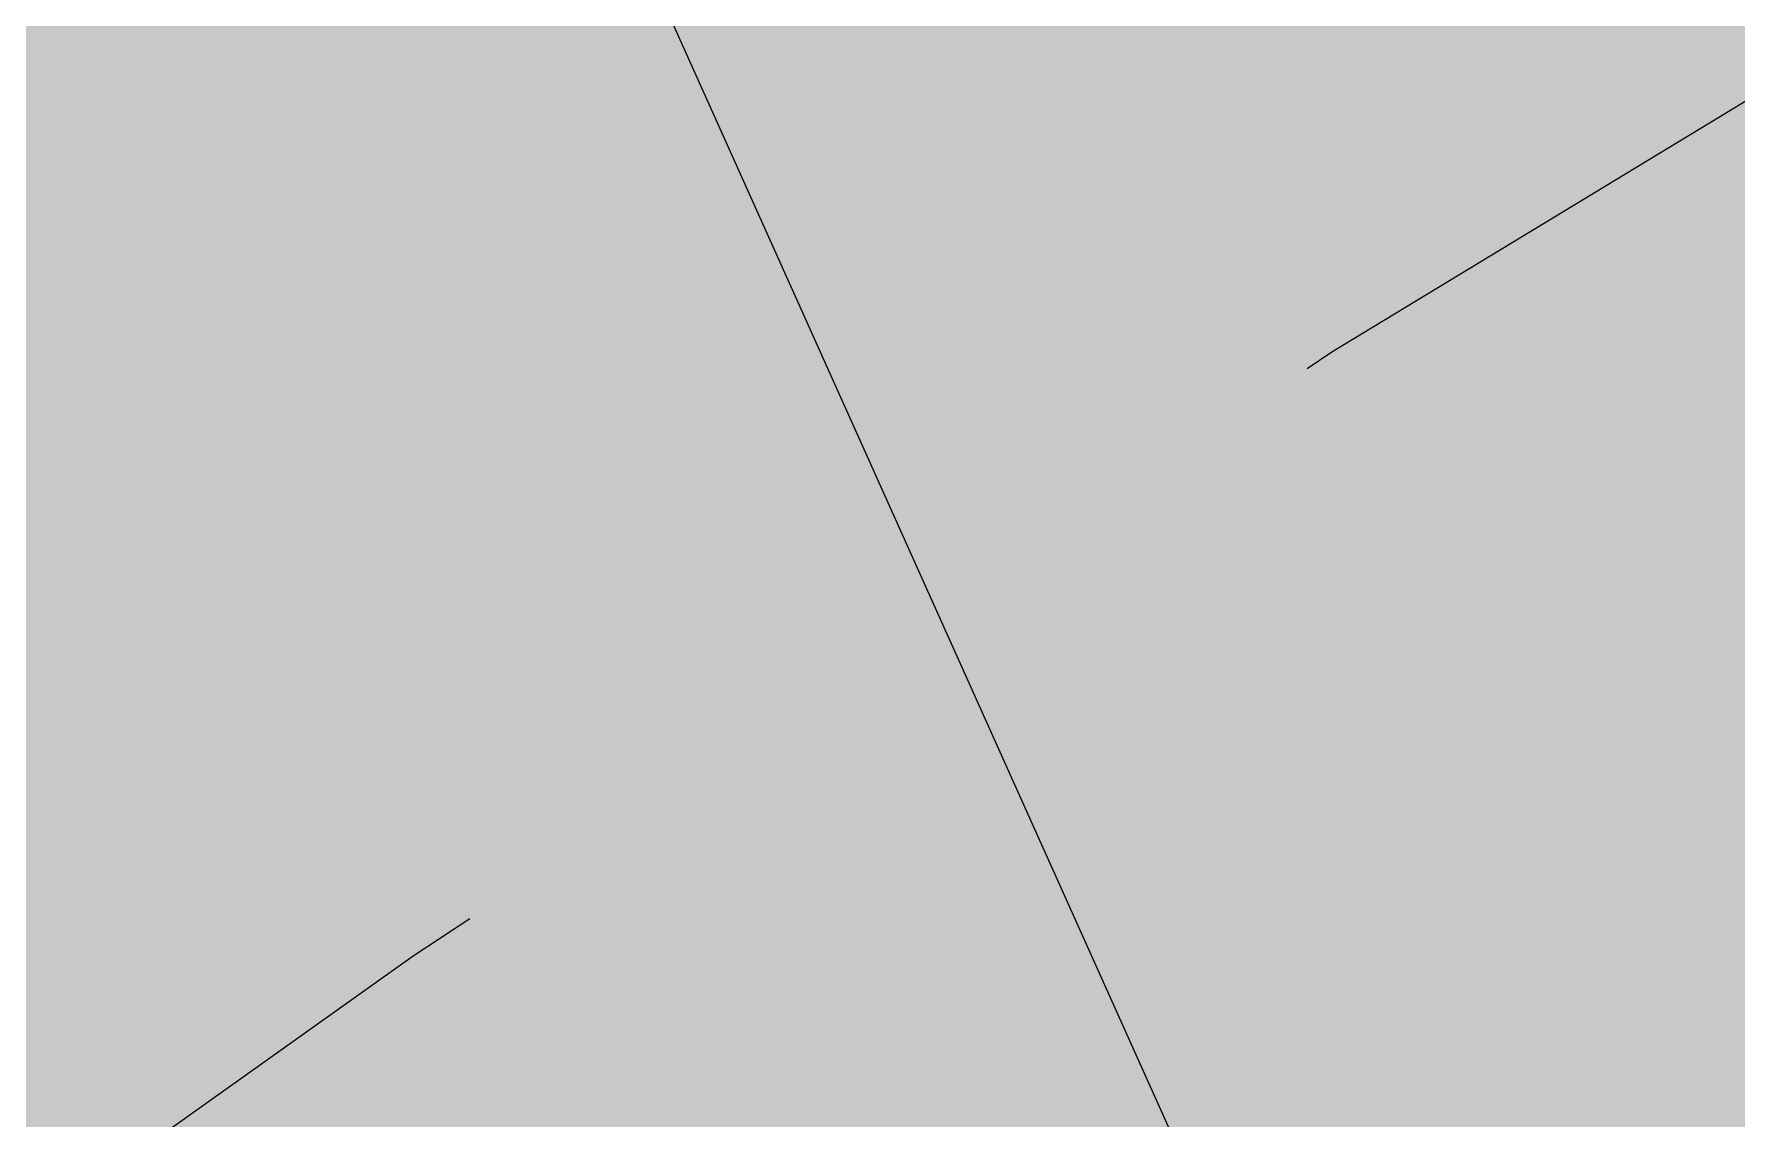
# Paper-space layout 'Layout1' of a CAD drawing. Extents: x -43 to 2298, y -18 to 768.
# Drawn here: x 729.808 to 730.573, y 386.382 to 386.869 of the extents above; entities that cross this region are included whole.
import ezdxf

# ---------------------------------------------------------------- set-up
doc = ezdxf.new("R2010")
doc.units = 0
doc.header["$LTSCALE"] = 2
doc.linetypes.add('CACHEX2', pattern=[0.75, 0.5, -0.25])
doc.layers.add('CARTOUCHE', color=7, linetype='Continuous')
doc.layers.add('LOGO', color=7, linetype='Continuous')

# ---------------------------------------------------------------- blocks, each defined once
blk = doc.blocks.new('A$C715108E3')
at = {"layer": 'LOGO', "color": 131}
for p, q in [((-19.6521, -4.9833), (-19.6521, -4.9833)), ((-19.5603, -4.9833), (-19.5603, -4.9833)), ((-19.469, -4.9833), (-19.469, -4.9833)), ((-19.377, -4.9833), (-19.377, -4.9833)), ((-19.2852, -4.9833), (-19.2852, -4.9833)), ((-19.6979, -5.0748), (-19.6979, -5.0748)), ((-19.6068, -5.0748), (-19.6068, -5.0748)), ((-19.5146, -5.0748), (-19.5146, -5.0748)), ((-19.4228, -5.0748), (-19.4228, -5.0748)), ((-19.3313, -5.0748), (-19.3313, -5.0748)), ((-19.2395, -5.0748), (-19.2395, -5.0748)), ((-19.6521, -5.1674), (-19.6521, -5.1674)), ((-19.5603, -5.1674), (-19.5603, -5.1674)), ((-19.469, -5.1674), (-19.469, -5.1674)), ((-19.377, -5.1674), (-19.377, -5.1674)), ((-19.2852, -5.1674), (-19.2852, -5.1674)), ((-19.1941, -5.1674), (-19.1941, -5.1674)), ((-19.6979, -5.2586), (-19.6979, -5.2586)), ((-19.6068, -5.2586), (-19.6068, -5.2586)), ((-19.5146, -5.2586), (-19.5146, -5.2586)), ((-19.4228, -5.2586), (-19.4228, -5.2586)), ((-19.3313, -5.2586), (-19.3313, -5.2586)), ((-19.2395, -5.2586), (-19.2395, -5.2586)), ((-19.1476, -5.2586), (-19.1476, -5.2586)), ((-19.6521, -5.3499), (-19.6521, -5.3499)), ((-19.5603, -5.3499), (-19.5603, -5.3499)), ((-19.469, -5.3499), (-19.469, -5.3499)), ((-19.377, -5.3499), (-19.377, -5.3499)), ((-19.2852, -5.3499), (-19.2852, -5.3499)), ((-19.1941, -5.3499), (-19.1941, -5.3499)), ((-19.1019, -5.3499), (-19.1019, -5.3499)), ((-19.6979, -5.4423), (-19.6979, -5.4423)), ((-19.6068, -5.4423), (-19.6068, -5.4423)), ((-19.5146, -5.4423), (-19.5146, -5.4423)), ((-19.4228, -5.4423), (-19.4228, -5.4423)), ((-19.3313, -5.4423), (-19.3313, -5.4423)), ((-19.2395, -5.4423), (-19.2395, -5.4423)), ((-19.1476, -5.4423), (-19.1476, -5.4423)), ((-19.0562, -5.4423), (-19.0562, -5.4423)), ((-19.6521, -5.5339), (-19.6521, -5.5339)), ((-19.5603, -5.5339), (-19.5603, -5.5339)), ((-19.469, -5.5339), (-19.469, -5.5339)), ((-19.377, -5.5339), (-19.377, -5.5339)), ((-19.2852, -5.5339), (-19.2852, -5.5339)), ((-19.1941, -5.5339), (-19.1941, -5.5339)), ((-19.1019, -5.5339), (-19.1019, -5.5339)), ((-19.0101, -5.5339), (-19.0101, -5.5339)), ((-19.6979, -5.625), (-19.6979, -5.625)), ((-19.6068, -5.625), (-19.6068, -5.625)), ((-19.5146, -5.625), (-19.5146, -5.625)), ((-19.4228, -5.625), (-19.4228, -5.625)), ((-19.3313, -5.625), (-19.3313, -5.625)), ((-19.2395, -5.625), (-19.2395, -5.625)), ((-19.1476, -5.625), (-19.1476, -5.625)), ((-19.0562, -5.625), (-19.0562, -5.625)), ((-18.9643, -5.625), (-18.9643, -5.625)), ((-19.6521, -5.7174), (-19.6521, -5.7174)), ((-19.5603, -5.7174), (-19.5603, -5.7174)), ((-19.469, -5.7174), (-19.469, -5.7174)), ((-19.377, -5.7174), (-19.377, -5.7174)), ((-19.2852, -5.7174), (-19.2852, -5.7174)), ((-19.1941, -5.7174), (-19.1941, -5.7174)), ((-19.1019, -5.7174), (-19.1019, -5.7174)), ((-19.0101, -5.7174), (-19.0101, -5.7174)), ((-18.9188, -5.7174), (-18.9188, -5.7174))]:
    blk.add_line(p, q, dxfattribs=at)
blk.add_lwpolyline([(-17.1584, -8.2441), (-18.0286, -7.9298), (-18.0526, -7.5674), (-19.5918, -4.1428), (-19.9715, -4.6917), (-20.3358, -5.3705), (-20.5244, -6.0493), (-18.8268, -9.8581), (-21.759, -9.5491), (-21.8471, -10.1027), (-21.9097, -10.8565), (-21.9352, -11.1957), (-19.0429, -11.5482), (-21.5982, -15.1374), (-21.3595, -15.879), (-21.1447, -16.5576), (-21.0193, -16.9601), (-20.5289, -16.3696), (-17.1333, -11.706)], dxfattribs=at)
blk = doc.blocks.new('A$C581E6685')
at = {"layer": 'LOGO', "color": 32, "linetype": 'CACHEX2', "ltscale": 1.5}
blk.add_ellipse((-38.0538, 23.8138), major_axis=(-19.0311, -3.534), ratio=0.590567, dxfattribs=at)
at = {"layer": 'LOGO', "color": 32}
blk.add_ellipse((-37.6144, 23.8499), major_axis=(-13.5768, -4.2839), ratio=0.791971, dxfattribs=at)
at = {"layer": 'CARTOUCHE'}
blk.add_blockref('A$C715108E3', (-31.6739, 36.3189), dxfattribs=at)
blk = doc.blocks.new('miniLogo')
at = {"layer": 'CARTOUCHE', "true_color": 0xffffff}
h = blk.add_hatch(color=7, dxfattribs=at)
h.dxf.hatch_style = 1
edge = h.paths.add_edge_path()
edge.add_spline(control_points=[(960.74149, 27.42506), (960.74149, 16.5339), (960.74149, 5.64274), (960.74149, 1.80274), (964.58149, 1.80274), (1010.12076, 1.80274), (1055.66003, 1.80274), (1059.50003, 1.80274), (1059.50003, 5.64274), (1059.50003, 16.5339), (1059.50003, 27.42506), (1059.50003, 31.26506), (1055.66003, 31.26506), (1010.12076, 31.26506), (964.58149, 31.26506), (960.74149, 31.26506), (960.74149, 27.42506)], knot_values=[0, 0, 0, 1, 1, 2.570796, 2.570796, 3.570796, 3.570796, 5.141593, 5.141593, 6.141593, 6.141593, 7.712389, 7.712389, 8.712389, 8.712389, 10.283185, 10.283185, 10.283185], weights=[1, 1, 1, 0.707107, 1, 1, 1, 0.707107, 1, 1, 1, 0.707107, 1, 1, 1, 0.707107, 1], degree=2, periodic=0)
at = {"layer": 'CARTOUCHE'}
blk.add_rational_spline([(960.74149, 27.42506), (960.74149, 16.5339), (960.74149, 5.64274), (960.74149, 1.80274), (964.58149, 1.80274), (1010.12076, 1.80274), (1055.66003, 1.80274), (1059.50003, 1.80274), (1059.50003, 5.64274), (1059.50003, 16.5339), (1059.50003, 27.42506), (1059.50003, 31.26506), (1055.66003, 31.26506), (1010.12076, 31.26506), (964.58149, 31.26506), (960.74149, 31.26506), (960.74149, 27.42506)], [1, 1, 1, 0.707106781187, 1, 1, 1, 0.707106781187, 1, 1, 1, 0.707106781187, 1, 1, 1, 0.707106781187, 1], degree=2, knots=[0, 0, 0, 1, 1, 2.570796, 2.570796, 3.570796, 3.570796, 5.141593, 5.141593, 6.141593, 6.141593, 7.712389, 7.712389, 8.712389, 8.712389, 10.283185, 10.283185, 10.283185], dxfattribs=at)
at = {"layer": 'CARTOUCHE', "xscale": 0.6, "yscale": 0.6, "zscale": 0.6}
blk.add_blockref('A$C581E6685', (998.01223, 3.18331), dxfattribs=at)

psp = doc.layouts.get("Layout1")

# ---------------------------------------------------------------- block references
at = {"layer": 'CARTOUCHE'}
psp.add_blockref('miniLogo', (-237.36632, 364.8484), dxfattribs=at)

doc.saveas('drawing.dxf')
